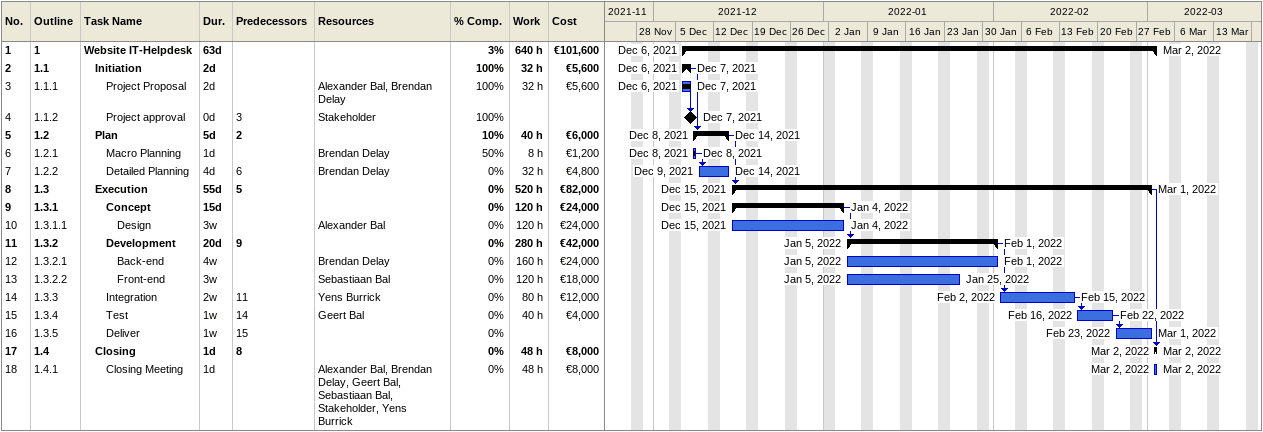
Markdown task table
| ID | WBS | Task | Duration | Start | Finish | Predecessors | Resources | % complete | Work (h) | Cost (€) |
|---|---|---|---|---|---|---|---|---|---|---|
| 1 | 1 | **Website IT-Helpdesk** | 63d | 2021-12-06 | 2022-03-02 |  |  | 3 | 640 | 101600 |
| 2 | 1.1 | **Initiation** | 2d | 2021-12-06 | 2021-12-07 |  |  | 100 | 32 | 5600 |
| 3 | 1.1.1 | Project Proposal | 2d | 2021-12-06 | 2021-12-07 |  | Alexander Bal, Brendan Delay | 100 | 32 | 5600 |
| 4 | 1.1.2 | Project approval | 0d | 2021-12-07 | 2021-12-07 | 3 | Stakeholder | 100 |  |  |
| 5 | 1.2 | **Plan** | 5d | 2021-12-08 | 2021-12-14 | 2 |  | 10 | 40 | 6000 |
| 6 | 1.2.1 | Macro Planning | 1d | 2021-12-08 | 2021-12-08 |  | Brendan Delay | 50 | 8 | 1200 |
| 7 | 1.2.2 | Detailed Planning | 4d | 2021-12-09 | 2021-12-14 | 6 | Brendan Delay | 0 | 32 | 4800 |
| 8 | 1.3 | **Execution** | 55d | 2021-12-15 | 2022-03-01 | 5 |  | 0 | 520 | 82000 |
| 9 | 1.3.1 | **Concept** | 15d | 2021-12-15 | 2022-01-04 |  |  | 0 | 120 | 24000 |
| 10 | 1.3.1.1 | Design | 3w | 2021-12-15 | 2022-01-04 |  | Alexander Bal | 0 | 120 | 24000 |
| 11 | 1.3.2 | **Development** | 20d | 2022-01-05 | 2022-02-01 | 9 |  | 0 | 280 | 42000 |
| 12 | 1.3.2.1 | Back-end | 4w | 2022-01-05 | 2022-02-01 |  | Brendan Delay | 0 | 160 | 24000 |
| 13 | 1.3.2.2 | Front-end | 3w | 2022-01-05 | 2022-01-25 |  | Sebastiaan Bal | 0 | 120 | 18000 |
| 14 | 1.3.3 | Integration | 2w | 2022-02-02 | 2022-02-15 | 11 | Yens Burrick | 0 | 80 | 12000 |
| 15 | 1.3.4 | Test | 1w | 2022-02-16 | 2022-02-22 | 14 | Geert Bal | 0 | 40 | 4000 |
| 16 | 1.3.5 | Deliver | 1w | 2022-02-23 | 2022-03-01 | 15 |  | 0 |  |  |
| 17 | 1.4 | **Closing** | 1d | 2022-03-02 | 2022-03-02 | 8 |  | 0 | 48 | 8000 |
| 18 | 1.4.1 | Closing Meeting | 1d | 2022-03-02 | 2022-03-02 |  | Alexander Bal, Brendan Delay, Geert Bal, Sebastiaan Bal, Stakeholder, Yens Burrick | 0 | 48 | 8000 |
